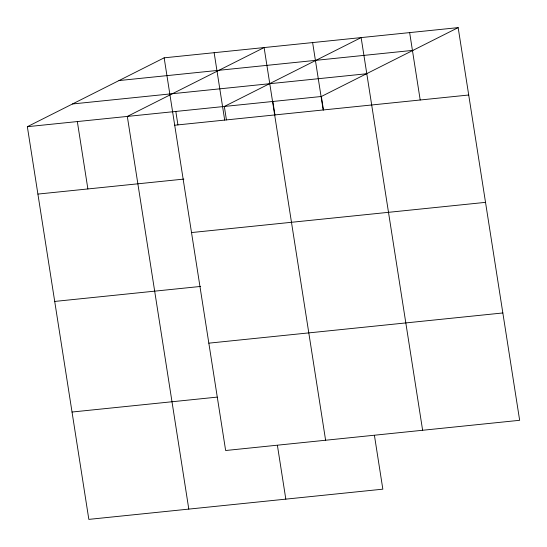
<?xml version="1.0" encoding="UTF-8"?>
<svg xmlns="http://www.w3.org/2000/svg" width="547" height="547" viewBox="0 0 547 547"><rect width="100%" height="100%" fill="white"/><g stroke="black" fill="none" stroke-linecap="round" stroke-linejoin="round"><path stroke-width="0.82" d="M374.442 435.494L382.845 489.168L88.84 519.376L27.35 126.699L164.155 57.832L458.16 27.623L519.65 420.301L225.644 450.509L164.155 57.832M27.35 126.699L321.356 96.491L458.16 27.623M119.007 80.559L413.012 50.351M72.498 103.971L366.497 73.763M174.705 125.222L468.711 95.014M37.9 194.082L183.867 179.088M191.518 232.564L485.524 202.356M54.714 301.431L200.674 286.43M208.838 343.16L502.843 312.959M72.033 412.028L217.159 397.115M409.648 32.608L420.199 99.998M422.626 430.27L361.136 37.593L224.332 106.46L226.444 119.937M321.356 96.491L323.468 109.968M312.624 42.577L323.181 109.968M272.844 101.475L274.956 114.952M325.609 440.239L264.112 47.562L127.314 116.429L188.804 509.107M277.418 445.463L285.821 499.137M214.137 52.697L224.687 120.087M175.819 111.444L177.932 124.921M77.332 121.564L87.882 188.947"/></g></svg>
